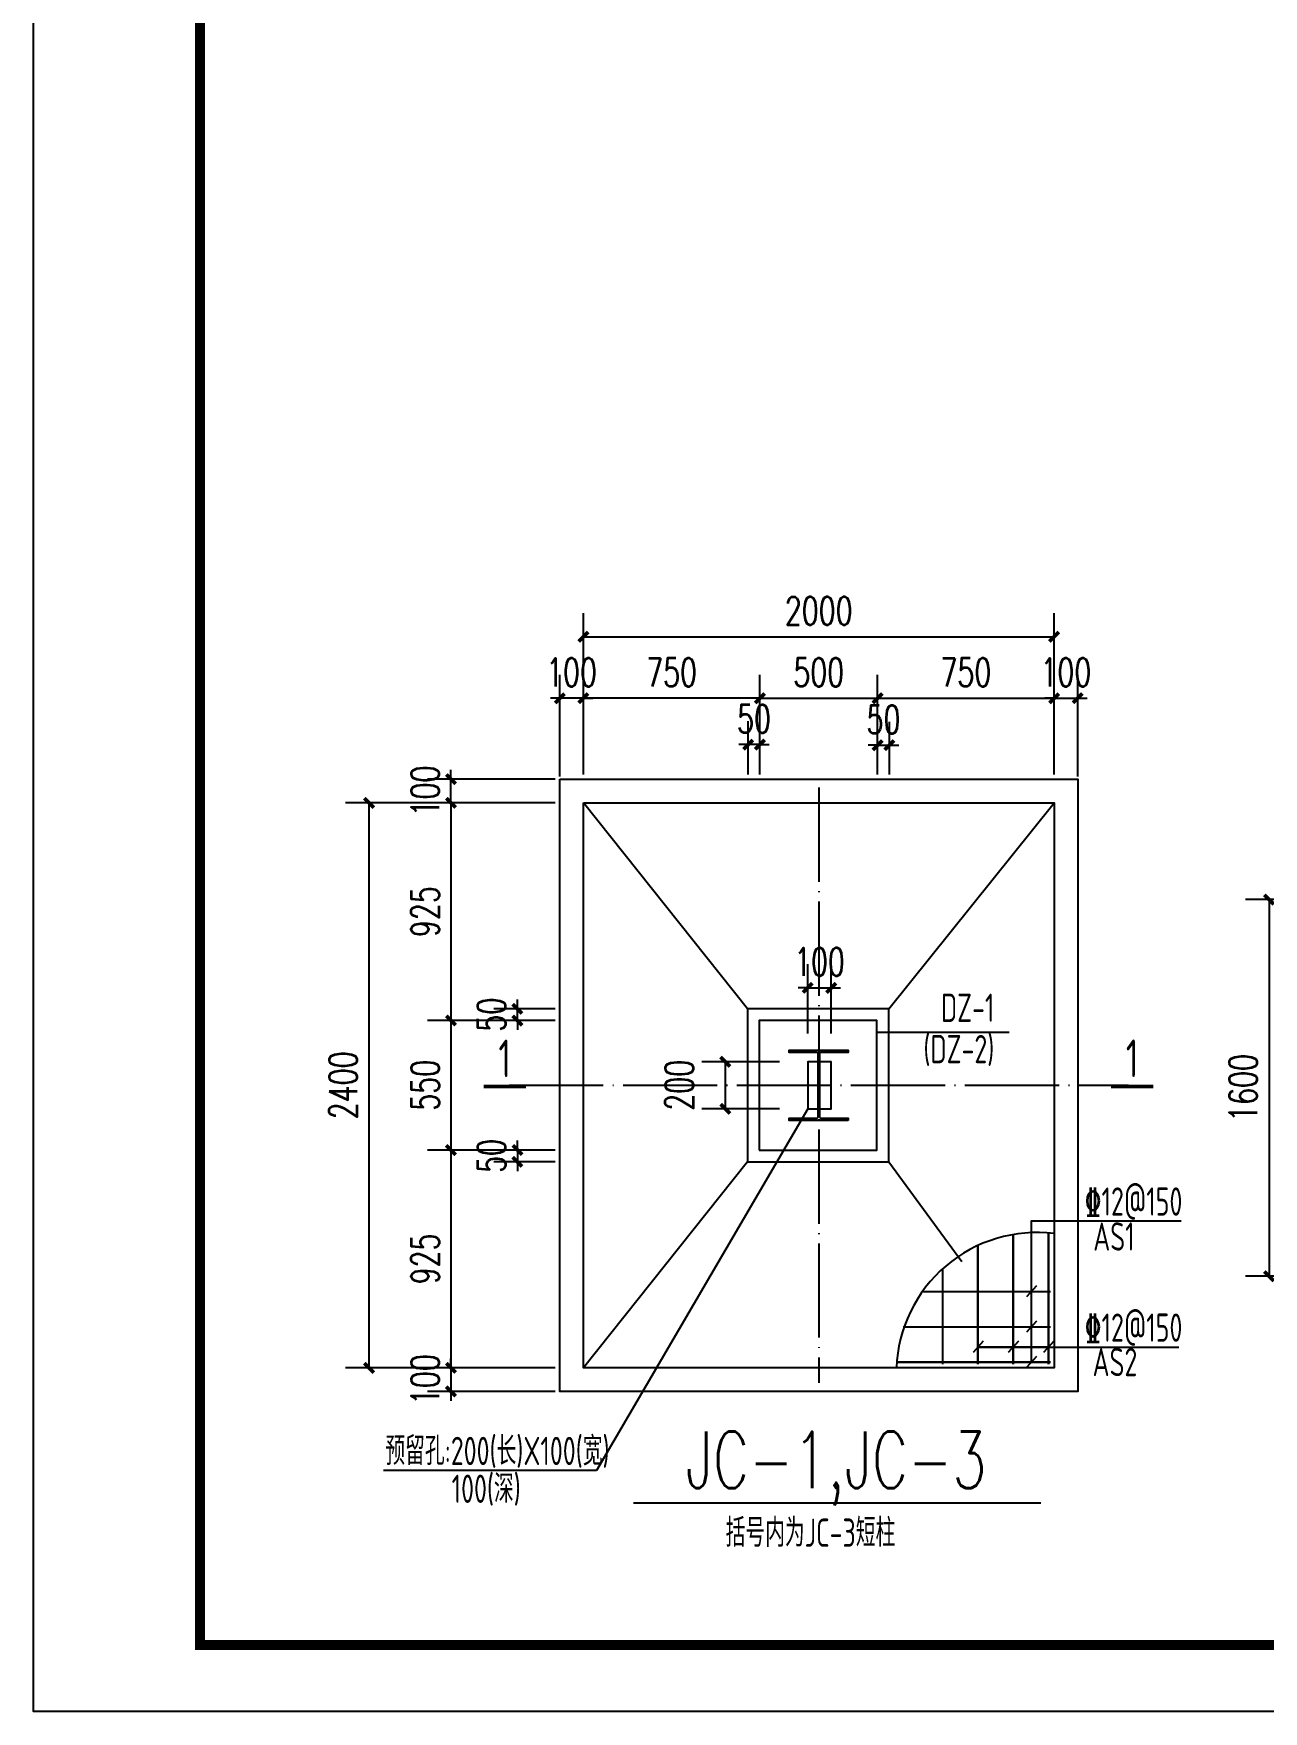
# Model space of a CAD drawing. Extents: x 180850 to 1399066, y 113487 to 334416.
# Drawn here: x 306909 to 333032, y 136382 to 172016 of the extents above; entities that cross this region are included whole.
import ezdxf
from ezdxf.enums import TextEntityAlignment as Align

# ---------------------------------------------------------------- set-up
doc = ezdxf.new("R2010")
doc.units = 0
doc.header["$LTSCALE"] = 1000
doc.linetypes.add('DOTE', pattern=[2.42, 2, -0.2, 0.02, -0.2])
for name, color, linetype in [('AXIS', 3, 'Continuous'), ('BASE_DE', 7, 'Continuous'), ('DOTE', 1, 'Continuous'), ('GZ', 50, 'Continuous'), ('NUM', 7, 'Continuous'), ('PUB_TITLE', 4, 'Continuous'), ('REIN', 1, 'Continuous'), ('TEXT', 7, 'Continuous'), ('THICK', 6, 'Continuous'), ('YCX', 90, 'Continuous'), ('引出线', 3, 'Continuous'), ('承台', 2, 'Continuous')]:
    doc.layers.add(name, color=color, linetype=linetype)
doc.styles.add('_TCH_DIM_T3', font='SIMPLEX', dxfattribs={"width": 0.705882, "bigfont": 'GBCBIG'})
doc.styles.add('TSSD_Norm', font='tssdeng.shx', dxfattribs={"bigfont": 'hztxt.shx'})
doc.dimstyles.new('TCH-200-5', dxfattribs={"dimtxt": 595, "dimasz": 200, "dimexe": 500, "dimexo": 600, "dimgap": 252.5, "dimtad": 1, "dimdec": 0, "dimlfac": 0.2, "dimzin": 0, "dimdsep": 46, "dimtxsty": '_TCH_DIM_T3', "dimblk": 'ARCHTICK', "dimcen": 0.09, "dimclrd": 124, "dimclre": 124, "dimclrt": 7, "dimazin": 2, "dimtfac": 1, "dimtdec": 0, "dimtix": 1, "dimtmove": 2, "dimatfit": 3, "dimfxl": 1, "dimtolj": 1, "dimtzin": 0, "dimarcsym": 0})

# ---------------------------------------------------------------- blocks, each defined once
blk = doc.blocks.new('_ArchTick')
at = {"color": 0, "linetype": 'ByBlock', "const_width": 0.4}
blk.add_lwpolyline([(-0.5, -0.5), (0.5, 0.5)], dxfattribs=at)
blk = doc.blocks.new('*D1278')
at = {"layer": 'AXIS', "color": 124, "lineweight": -2, "transparency": 16777216}
for p, q in [((318586, 156279), (318586, 158400)), ((322336, 156279), (322336, 158400)), ((322336, 157900), (318586, 157900))]:
    blk.add_line(p, q, dxfattribs=at)
at = {"layer": 'Defpoints', "color": 0, "transparency": 16777216}
for p in [(318586, 157900), (318586, 155679), (322336, 155679)]:
    blk.add_point(p, dxfattribs=at)
at = {"layer": 'AXIS', "color": 124, "lineweight": -2, "transparency": 16777216, "xscale": 200, "yscale": 200, "zscale": 200, "rotation": 180}
blk.add_blockref('_ArchTick', (318586, 157900), dxfattribs=at)
at = {"layer": 'AXIS', "color": 124, "lineweight": -2, "transparency": 16777216, "xscale": 200, "yscale": 200, "zscale": 200}
blk.add_blockref('_ArchTick', (322336, 157900), dxfattribs=at)
at = {"layer": 'AXIS', "color": 7, "transparency": 16777216, "insert": (320461, 158450), "char_height": 595, "attachment_point": 5, "style": '_TCH_DIM_T3'}
blk.add_mtext('\\A1;750', dxfattribs=at)
blk = doc.blocks.new('*D1279')
at = {"layer": 'AXIS', "color": 124, "lineweight": -2, "transparency": 16777216}
for p, q in [((322336, 156279), (322336, 158400)), ((324836, 156279), (324836, 158400)), ((322336, 157900), (324836, 157900))]:
    blk.add_line(p, q, dxfattribs=at)
at = {"layer": 'Defpoints', "color": 0, "transparency": 16777216}
for p in [(324836, 157900), (322336, 155679), (324836, 155679)]:
    blk.add_point(p, dxfattribs=at)
at = {"layer": 'AXIS', "color": 124, "lineweight": -2, "transparency": 16777216, "xscale": 200, "yscale": 200, "zscale": 200, "rotation": 180}
blk.add_blockref('_ArchTick', (322336, 157900), dxfattribs=at)
at = {"layer": 'AXIS', "color": 124, "lineweight": -2, "transparency": 16777216, "xscale": 200, "yscale": 200, "zscale": 200}
blk.add_blockref('_ArchTick', (324836, 157900), dxfattribs=at)
at = {"layer": 'AXIS', "color": 7, "transparency": 16777216, "insert": (323586, 158450), "char_height": 595, "attachment_point": 5, "style": '_TCH_DIM_T3'}
blk.add_mtext('\\A1;500', dxfattribs=at)
blk = doc.blocks.new('*D1280')
at = {"layer": 'AXIS', "color": 124, "lineweight": -2, "transparency": 16777216}
for p, q in [((324836, 156279), (324836, 158400)), ((328586, 156279), (328586, 158400)), ((324836, 157900), (328586, 157900))]:
    blk.add_line(p, q, dxfattribs=at)
at = {"layer": 'Defpoints', "color": 0, "transparency": 16777216}
for p in [(328586, 157900), (324836, 155679), (328586, 155679)]:
    blk.add_point(p, dxfattribs=at)
at = {"layer": 'AXIS', "color": 124, "lineweight": -2, "transparency": 16777216, "xscale": 200, "yscale": 200, "zscale": 200, "rotation": 180}
blk.add_blockref('_ArchTick', (324836, 157900), dxfattribs=at)
at = {"layer": 'AXIS', "color": 124, "lineweight": -2, "transparency": 16777216, "xscale": 200, "yscale": 200, "zscale": 200}
blk.add_blockref('_ArchTick', (328586, 157900), dxfattribs=at)
at = {"layer": 'AXIS', "color": 7, "transparency": 16777216, "insert": (326711, 158450), "char_height": 595, "attachment_point": 5, "style": '_TCH_DIM_T3'}
blk.add_mtext('\\A1;750', dxfattribs=at)
blk = doc.blocks.new('*D1281')
at = {"layer": 'AXIS', "color": 124, "lineweight": -2, "transparency": 16777216}
for p, q in [((317986, 155679), (315274, 155679)), ((315774, 155679), (315774, 151055)), ((317986, 151055), (315274, 151055))]:
    blk.add_line(p, q, dxfattribs=at)
at = {"layer": 'Defpoints', "color": 0, "transparency": 16777216}
for p in [(318586, 155679), (315774, 151055), (318586, 151055)]:
    blk.add_point(p, dxfattribs=at)
at = {"layer": 'AXIS', "color": 124, "lineweight": -2, "transparency": 16777216, "xscale": 200, "yscale": 200, "zscale": 200}
for p, rotation in [((315774, 155679), 90), ((315774, 151055), 270)]:
    blk.add_blockref('_ArchTick', p, dxfattribs=dict(at, rotation=rotation))
at = {"layer": 'AXIS', "color": 7, "transparency": 16777216, "insert": (315224, 153367), "char_height": 595, "attachment_point": 5, "rotation": 90, "style": '_TCH_DIM_T3'}
blk.add_mtext('\\A1;925', dxfattribs=at)
blk = doc.blocks.new('*D1282')
at = {"layer": 'AXIS', "color": 124, "lineweight": -2, "transparency": 16777216}
for p, q in [((317986, 151055), (315274, 151055)), ((315774, 151055), (315774, 148305)), ((317986, 148305), (315274, 148305))]:
    blk.add_line(p, q, dxfattribs=at)
at = {"layer": 'Defpoints', "color": 0, "transparency": 16777216}
for p in [(318586, 151055), (315774, 148305), (318586, 148305)]:
    blk.add_point(p, dxfattribs=at)
at = {"layer": 'AXIS', "color": 124, "lineweight": -2, "transparency": 16777216, "xscale": 200, "yscale": 200, "zscale": 200}
for p, rotation in [((315774, 151055), 90), ((315774, 148305), 270)]:
    blk.add_blockref('_ArchTick', p, dxfattribs=dict(at, rotation=rotation))
at = {"layer": 'AXIS', "color": 7, "transparency": 16777216, "insert": (315224, 149680), "char_height": 595, "attachment_point": 5, "rotation": 90, "style": '_TCH_DIM_T3'}
blk.add_mtext('\\A1;550', dxfattribs=at)
blk = doc.blocks.new('*D1283')
at = {"layer": 'AXIS', "color": 124, "lineweight": -2, "transparency": 16777216}
for p, q in [((317986, 148305), (315274, 148305)), ((315774, 148305), (315774, 143679)), ((317986, 143679), (315274, 143679))]:
    blk.add_line(p, q, dxfattribs=at)
at = {"layer": 'Defpoints', "color": 0, "transparency": 16777216}
for p in [(318586, 148305), (315774, 143679), (318586, 143679)]:
    blk.add_point(p, dxfattribs=at)
at = {"layer": 'AXIS', "color": 124, "lineweight": -2, "transparency": 16777216, "xscale": 200, "yscale": 200, "zscale": 200}
for p, rotation in [((315774, 148305), 90), ((315774, 143679), 270)]:
    blk.add_blockref('_ArchTick', p, dxfattribs=dict(at, rotation=rotation))
at = {"layer": 'AXIS', "color": 7, "transparency": 16777216, "insert": (315224, 145992), "char_height": 595, "attachment_point": 5, "rotation": 90, "style": '_TCH_DIM_T3'}
blk.add_mtext('\\A1;925', dxfattribs=at)
blk = doc.blocks.new('*D1310')
at = {"layer": 'AXIS', "color": 124, "lineweight": -2, "transparency": 16777216}
for p, q in [((318586, 156279), (318586, 159706)), ((328586, 156279), (328586, 159706)), ((318586, 159206), (328586, 159206))]:
    blk.add_line(p, q, dxfattribs=at)
at = {"layer": 'Defpoints', "color": 0, "transparency": 16777216}
for p in [(328586, 159206), (318586, 155679), (328586, 155679)]:
    blk.add_point(p, dxfattribs=at)
at = {"layer": 'AXIS', "color": 124, "lineweight": -2, "transparency": 16777216, "xscale": 200, "yscale": 200, "zscale": 200, "rotation": 180}
blk.add_blockref('_ArchTick', (318586, 159206), dxfattribs=at)
at = {"layer": 'AXIS', "color": 124, "lineweight": -2, "transparency": 16777216, "xscale": 200, "yscale": 200, "zscale": 200}
blk.add_blockref('_ArchTick', (328586, 159206), dxfattribs=at)
at = {"layer": 'AXIS', "color": 7, "transparency": 16777216, "insert": (323586, 159756), "char_height": 595, "attachment_point": 5, "style": '_TCH_DIM_T3'}
blk.add_mtext('\\A1;2000', dxfattribs=at)
blk = doc.blocks.new('*D1284')
at = {"layer": 'AXIS', "color": 124, "lineweight": -2, "transparency": 16777216}
for p, q in [((317986, 155679), (313536, 155679)), ((314036, 143679), (314036, 155679)), ((317986, 143679), (313536, 143679))]:
    blk.add_line(p, q, dxfattribs=at)
at = {"layer": 'Defpoints', "color": 0, "transparency": 16777216}
for p in [(314036, 155679), (318586, 155679), (318586, 143679)]:
    blk.add_point(p, dxfattribs=at)
at = {"layer": 'AXIS', "color": 124, "lineweight": -2, "transparency": 16777216, "xscale": 200, "yscale": 200, "zscale": 200}
for p, rotation in [((314036, 155679), 90), ((314036, 143679), 270)]:
    blk.add_blockref('_ArchTick', p, dxfattribs=dict(at, rotation=rotation))
at = {"layer": 'AXIS', "color": 7, "transparency": 16777216, "insert": (313486, 149679), "char_height": 595, "attachment_point": 5, "rotation": 90, "style": '_TCH_DIM_T3'}
blk.add_mtext('\\A1;2400', dxfattribs=at)
blk = doc.blocks.new('*D1311')
at = {"layer": 'AXIS', "color": 124, "lineweight": -2, "transparency": 16777216}
for p, q in [((322751, 150180), (321101, 150180)), ((321601, 150180), (321601, 149180)), ((322751, 149180), (321101, 149180))]:
    blk.add_line(p, q, dxfattribs=at)
at = {"layer": 'Defpoints', "color": 0, "transparency": 16777216}
for p in [(323351, 150180), (321601, 149180), (323351, 149180)]:
    blk.add_point(p, dxfattribs=at)
at = {"layer": 'AXIS', "color": 124, "lineweight": -2, "transparency": 16777216, "xscale": 200, "yscale": 200, "zscale": 200}
for p, rotation in [((321601, 150180), 90), ((321601, 149180), 270)]:
    blk.add_blockref('_ArchTick', p, dxfattribs=dict(at, rotation=rotation))
at = {"layer": 'AXIS', "color": 7, "transparency": 16777216, "insert": (320625, 149680), "char_height": 595, "attachment_point": 5, "rotation": 90, "style": '_TCH_DIM_T3'}
blk.add_mtext('\\A1;200', dxfattribs=at)
blk = doc.blocks.new('*D1285')
at = {"layer": 'AXIS', "color": 124, "lineweight": -2, "transparency": 16777216}
for p, q in [((317986, 156179), (315274, 156179)), ((315774, 156179), (315774, 156379)), ((315774, 155679), (315774, 156179)), ((317986, 155679), (315274, 155679)), ((315774, 155679), (315774, 155479))]:
    blk.add_line(p, q, dxfattribs=at)
at = {"layer": 'Defpoints', "color": 0, "transparency": 16777216}
for p in [(315774, 156179), (318586, 156179), (318586, 155679)]:
    blk.add_point(p, dxfattribs=at)
at = {"layer": 'AXIS', "color": 124, "lineweight": -2, "transparency": 16777216, "xscale": 200, "yscale": 200, "zscale": 200}
for p, rotation in [((315774, 156179), 270), ((315774, 155679), 90)]:
    blk.add_blockref('_ArchTick', p, dxfattribs=dict(at, rotation=rotation))
at = {"layer": 'AXIS', "color": 7, "transparency": 16777216, "insert": (315224, 155929), "char_height": 595, "attachment_point": 5, "rotation": 90, "style": '_TCH_DIM_T3'}
blk.add_mtext('\\A1;100', dxfattribs=at)
blk = doc.blocks.new('*D1286')
at = {"layer": 'AXIS', "color": 124, "lineweight": -2, "transparency": 16777216}
for p, q in [((317986, 143679), (315274, 143679)), ((315774, 143679), (315774, 143879)), ((315774, 143679), (315774, 143179)), ((317986, 143179), (315274, 143179)), ((315774, 143179), (315774, 142979))]:
    blk.add_line(p, q, dxfattribs=at)
at = {"layer": 'Defpoints', "color": 0, "transparency": 16777216}
for p in [(318586, 143679), (315774, 143179), (318586, 143179)]:
    blk.add_point(p, dxfattribs=at)
at = {"layer": 'AXIS', "color": 124, "lineweight": -2, "transparency": 16777216, "xscale": 200, "yscale": 200, "zscale": 200}
for p, rotation in [((315774, 143679), 270), ((315774, 143179), 90)]:
    blk.add_blockref('_ArchTick', p, dxfattribs=dict(at, rotation=rotation))
at = {"layer": 'AXIS', "color": 7, "transparency": 16777216, "insert": (315224, 143429), "char_height": 595, "attachment_point": 5, "rotation": 90, "style": '_TCH_DIM_T3'}
blk.add_mtext('\\A1;100', dxfattribs=at)
blk = doc.blocks.new('*D1312')
at = {"layer": 'AXIS', "color": 124, "lineweight": -2, "transparency": 16777216}
for p, q in [((318086, 156237), (318086, 158400)), ((318586, 156279), (318586, 158400)), ((318086, 157900), (317886, 157900)), ((318586, 157900), (318086, 157900)), ((318586, 157900), (318786, 157900))]:
    blk.add_line(p, q, dxfattribs=at)
at = {"layer": 'Defpoints', "color": 0, "transparency": 16777216}
for p in [(318086, 157900), (318086, 155637), (318586, 155679)]:
    blk.add_point(p, dxfattribs=at)
at = {"layer": 'AXIS', "color": 124, "lineweight": -2, "transparency": 16777216, "xscale": 200, "yscale": 200, "zscale": 200}
blk.add_blockref('_ArchTick', (318086, 157900), dxfattribs=at)
at = {"layer": 'AXIS', "color": 124, "lineweight": -2, "transparency": 16777216, "xscale": 200, "yscale": 200, "zscale": 200, "rotation": 180}
blk.add_blockref('_ArchTick', (318586, 157900), dxfattribs=at)
at = {"layer": 'AXIS', "color": 7, "transparency": 16777216, "insert": (318336, 158450), "char_height": 595, "attachment_point": 5, "style": '_TCH_DIM_T3'}
blk.add_mtext('\\A1;100', dxfattribs=at)
blk = doc.blocks.new('*D1313')
at = {"layer": 'AXIS', "color": 124, "lineweight": -2, "transparency": 16777216}
for p, q in [((328586, 156279), (328586, 158400)), ((329086, 156237), (329086, 158400)), ((328586, 157900), (328386, 157900)), ((328586, 157900), (329086, 157900)), ((329086, 157900), (329286, 157900))]:
    blk.add_line(p, q, dxfattribs=at)
at = {"layer": 'Defpoints', "color": 0, "transparency": 16777216}
for p in [(329086, 157900), (328586, 155679), (329086, 155637)]:
    blk.add_point(p, dxfattribs=at)
at = {"layer": 'AXIS', "color": 124, "lineweight": -2, "transparency": 16777216, "xscale": 200, "yscale": 200, "zscale": 200}
blk.add_blockref('_ArchTick', (328586, 157900), dxfattribs=at)
at = {"layer": 'AXIS', "color": 124, "lineweight": -2, "transparency": 16777216, "xscale": 200, "yscale": 200, "zscale": 200, "rotation": 180}
blk.add_blockref('_ArchTick', (329086, 157900), dxfattribs=at)
at = {"layer": 'AXIS', "color": 7, "transparency": 16777216, "insert": (328836, 158450), "char_height": 595, "attachment_point": 5, "style": '_TCH_DIM_T3'}
blk.add_mtext('\\A1;100', dxfattribs=at)
blk = doc.blocks.new('*D1287')
at = {"layer": 'AXIS', "color": 124, "lineweight": -2, "transparency": 16777216}
for p, q in [((317186, 151305), (317186, 151505)), ((317986, 151305), (316686, 151305)), ((317186, 151055), (317186, 151305)), ((317986, 151055), (316686, 151055)), ((317186, 151055), (317186, 150855))]:
    blk.add_line(p, q, dxfattribs=at)
at = {"layer": 'Defpoints', "color": 0, "transparency": 16777216}
for p in [(317186, 151305), (318586, 151305), (318586, 151055)]:
    blk.add_point(p, dxfattribs=at)
at = {"layer": 'AXIS', "color": 124, "lineweight": -2, "transparency": 16777216, "xscale": 200, "yscale": 200, "zscale": 200}
for p, rotation in [((317186, 151305), 270), ((317186, 151055), 90)]:
    blk.add_blockref('_ArchTick', p, dxfattribs=dict(at, rotation=rotation))
at = {"layer": 'AXIS', "color": 7, "transparency": 16777216, "insert": (316636, 151180), "char_height": 595, "attachment_point": 5, "rotation": 90, "style": '_TCH_DIM_T3'}
blk.add_mtext('\\A1;50', dxfattribs=at)
blk = doc.blocks.new('*D1288')
at = {"layer": 'AXIS', "color": 124, "lineweight": -2, "transparency": 16777216}
for p, q in [((317986, 148305), (316686, 148305)), ((317186, 148305), (317186, 148505)), ((317186, 148305), (317186, 148055)), ((317986, 148055), (316686, 148055)), ((317186, 148055), (317186, 147855))]:
    blk.add_line(p, q, dxfattribs=at)
at = {"layer": 'Defpoints', "color": 0, "transparency": 16777216}
for p in [(318586, 148305), (317186, 148055), (318586, 148055)]:
    blk.add_point(p, dxfattribs=at)
at = {"layer": 'AXIS', "color": 124, "lineweight": -2, "transparency": 16777216, "xscale": 200, "yscale": 200, "zscale": 200}
for p, rotation in [((317186, 148305), 270), ((317186, 148055), 90)]:
    blk.add_blockref('_ArchTick', p, dxfattribs=dict(at, rotation=rotation))
at = {"layer": 'AXIS', "color": 7, "transparency": 16777216, "insert": (316636, 148180), "char_height": 595, "attachment_point": 5, "rotation": 90, "style": '_TCH_DIM_T3'}
blk.add_mtext('\\A1;50', dxfattribs=at)
blk = doc.blocks.new('*D1304')
at = {"layer": 'AXIS', "color": 124, "lineweight": -2, "transparency": 16777216}
for p, q in [((337190, 153624), (332650, 153624)), ((333150, 153624), (333150, 145624)), ((337190, 145624), (332650, 145624))]:
    blk.add_line(p, q, dxfattribs=at)
at = {"layer": 'Defpoints', "color": 0, "transparency": 16777216}
for p in [(337790, 153624), (333150, 145624), (337790, 145624)]:
    blk.add_point(p, dxfattribs=at)
at = {"layer": 'AXIS', "color": 124, "lineweight": -2, "transparency": 16777216, "xscale": 200, "yscale": 200, "zscale": 200}
for p, rotation in [((333150, 153624), 90), ((333150, 145624), 270)]:
    blk.add_blockref('_ArchTick', p, dxfattribs=dict(at, rotation=rotation))
at = {"layer": 'AXIS', "color": 7, "transparency": 16777216, "insert": (332600, 149624), "char_height": 595, "attachment_point": 5, "rotation": 90, "style": '_TCH_DIM_T3'}
blk.add_mtext('\\A1;1600', dxfattribs=at)
blk = doc.blocks.new('*D1305')
at = {"layer": 'AXIS', "color": 124, "lineweight": -2, "transparency": 16777216}
for p, q in [((323351, 150780), (323351, 152250)), ((323851, 150780), (323851, 152250)), ((323351, 151750), (323151, 151750)), ((323351, 151750), (323851, 151750)), ((323851, 151750), (324051, 151750))]:
    blk.add_line(p, q, dxfattribs=at)
at = {"layer": 'Defpoints', "color": 0, "transparency": 16777216}
for p in [(323851, 151750), (323351, 150180), (323851, 150180)]:
    blk.add_point(p, dxfattribs=at)
at = {"layer": 'AXIS', "color": 124, "lineweight": -2, "transparency": 16777216, "xscale": 200, "yscale": 200, "zscale": 200}
blk.add_blockref('_ArchTick', (323351, 151750), dxfattribs=at)
at = {"layer": 'AXIS', "color": 124, "lineweight": -2, "transparency": 16777216, "xscale": 200, "yscale": 200, "zscale": 200, "rotation": 180}
blk.add_blockref('_ArchTick', (323851, 151750), dxfattribs=at)
at = {"layer": 'AXIS', "color": 7, "transparency": 16777216, "insert": (323601, 152300), "char_height": 595, "attachment_point": 5, "style": '_TCH_DIM_T3'}
blk.add_mtext('\\A1;100', dxfattribs=at)
blk = doc.blocks.new('*D1306')
at = {"layer": 'AXIS', "color": 124, "lineweight": -2, "transparency": 16777216}
for p, q in [((322086, 156279), (322086, 157415)), ((322336, 156279), (322336, 157415)), ((322086, 156915), (321886, 156915)), ((322336, 156915), (322086, 156915)), ((322336, 156915), (322536, 156915))]:
    blk.add_line(p, q, dxfattribs=at)
at = {"layer": 'Defpoints', "color": 0, "transparency": 16777216}
for p in [(322086, 156915), (322086, 155679), (322336, 155679)]:
    blk.add_point(p, dxfattribs=at)
at = {"layer": 'AXIS', "color": 124, "lineweight": -2, "transparency": 16777216, "xscale": 200, "yscale": 200, "zscale": 200}
blk.add_blockref('_ArchTick', (322086, 156915), dxfattribs=at)
at = {"layer": 'AXIS', "color": 124, "lineweight": -2, "transparency": 16777216, "xscale": 200, "yscale": 200, "zscale": 200, "rotation": 180}
blk.add_blockref('_ArchTick', (322336, 156915), dxfattribs=at)
at = {"layer": 'AXIS', "color": 7, "transparency": 16777216, "insert": (322211, 157465), "char_height": 595, "attachment_point": 5, "style": '_TCH_DIM_T3'}
blk.add_mtext('\\A1;50', dxfattribs=at)
blk = doc.blocks.new('*D1307')
at = {"layer": 'AXIS', "color": 124, "lineweight": -2, "transparency": 16777216}
for p, q in [((324836, 156279), (324836, 157401)), ((325086, 156279), (325086, 157401)), ((324836, 156901), (324636, 156901)), ((324836, 156901), (325086, 156901)), ((325086, 156901), (325286, 156901))]:
    blk.add_line(p, q, dxfattribs=at)
at = {"layer": 'Defpoints', "color": 0, "transparency": 16777216}
for p in [(325086, 156901), (324836, 155679), (325086, 155679)]:
    blk.add_point(p, dxfattribs=at)
at = {"layer": 'AXIS', "color": 124, "lineweight": -2, "transparency": 16777216, "xscale": 200, "yscale": 200, "zscale": 200}
blk.add_blockref('_ArchTick', (324836, 156901), dxfattribs=at)
at = {"layer": 'AXIS', "color": 124, "lineweight": -2, "transparency": 16777216, "xscale": 200, "yscale": 200, "zscale": 200, "rotation": 180}
blk.add_blockref('_ArchTick', (325086, 156901), dxfattribs=at)
at = {"layer": 'AXIS', "color": 7, "transparency": 16777216, "insert": (324961, 157451), "char_height": 595, "attachment_point": 5, "style": '_TCH_DIM_T3'}
blk.add_mtext('\\A1;50', dxfattribs=at)

msp = doc.modelspace()

# ---------------------------------------------------------------- linework, layer by layer
msp.add_line((325071.32, 149303.73), (325071.32, 149303.73))
at = {"layer": 'AXIS'}
msp.add_line((327630.38, 150800.86), (324821.32, 150800.86), dxfattribs=at)
msp.add_circle((323586.32, 143178.73), 1.25, dxfattribs=at)
at = {"layer": 'BASE_DE'}
msp.add_arc((328216.21, 143569.91), 2981.88, 82.870146, 177.908556, dxfattribs=at)
at = {"layer": 'DOTE', "linetype": 'DOTE'}
for p, q in [((323586.32, 156001.01), (323586.32, 143359.01)), ((317009.82, 149680.01), (330162.82, 149680.01))]:
    msp.add_line(p, q, dxfattribs=at)
at = {"layer": 'GZ'}
for points in [[(324211.32, 148928.73), (322961.32, 148928.73), (322961.32, 148978.73), (323552.07, 148978.73), (323571.32, 149003.73), (323571.32, 150355.48), (323552.07, 150378.73), (322961.32, 150378.73), (322961.32, 150428.73), (324211.32, 150428.73), (324211.32, 150378.73), (323621.32, 150378.73), (323601.32, 150356.3), (323601.32, 149003.73), (323621.32, 148978.73), (324211.32, 148978.73), (324211.32, 148928.73)], [(323351.32, 149179.61), (323851.32, 149179.61), (323851.32, 150179.61), (323351.32, 150179.61)]]:
    msp.add_lwpolyline(points, close=True, dxfattribs=at)
at = {"layer": 'PUB_TITLE'}
msp.add_lwpolyline([(306908.52, 220381.89), (425837.69, 220381.89), (425837.69, 136381.97), (306908.52, 136381.97)], close=True, dxfattribs=at)
at = {"layer": 'PUB_TITLE', "const_width": 212.12}
msp.add_lwpolyline([(310443.87, 137796.11), (310443.87, 218967.75), (424423.55, 218967.75), (424423.55, 137796.11)], close=True, dxfattribs=at)
at = {"layer": 'REIN', "const_width": 45}
for points in [[(327716.32, 143753.73), (327716.32, 146509.59)], [(328466.32, 143753.73), (328466.32, 146526.2)], [(326966.32, 143753.73), (326966.32, 146277.19)], [(326216.32, 143753.73), (326216.32, 145781.7)], [(328511.32, 145298.73), (325786.65, 145298.73)], [(328511.32, 144548.73), (325372.35, 144548.73)], [(328511.32, 143798.73), (325238.84, 143798.73)]]:
    msp.add_lwpolyline(points, dxfattribs=at)
at = {"layer": 'THICK', "const_width": 75}
for points in [[(316466.41, 149652.36), (317366.41, 149652.36)], [(330693.11, 149652.36), (329793.11, 149652.36)]]:
    msp.add_lwpolyline(points, dxfattribs=at)
at = {"layer": 'YCX'}
for p, q in [((328006.82, 145191.99), (328220.51, 145428.28)), ((328006.82, 144441.99), (328220.51, 144678.28)), ((326869.79, 144014.23), (327083.48, 144250.53)), ((327619.79, 144014.23), (327833.48, 144250.53)), ((328369.79, 144014.23), (328583.48, 144250.53)), ((328006.82, 143691.99), (328220.51, 143928.28))]:
    msp.add_line(p, q, dxfattribs=at)
for points in [[(328103.35, 143798.73), (328103.35, 145298.73), (328103.35, 146798.73), (331282.41, 146798.73)], [(328466.32, 144120.97), (326966.32, 144120.97), (331232.91, 144120.97)]]:
    msp.add_lwpolyline(points, dxfattribs=at)
at = {"layer": '引出线'}
for p, q in [((323351.32, 149179.61), (318868.75, 141496.36)), ((318868.75, 141496.36), (314340.7, 141496.36))]:
    msp.add_line(p, q, dxfattribs=at)
at = {"layer": '承台'}
for p, q in [((322071.32, 151304.61), (318586.32, 155678.73)), ((325071.32, 151304.61), (328586.32, 155678.73)), ((322071.32, 148054.61), (318586.32, 143678.73)), ((325071.32, 148054.61), (326622.78, 145934.1)), ((319653.89, 140814.36), (328306.05, 140814.36))]:
    msp.add_line(p, q, dxfattribs=at)
for points in [[(318086.32, 156178.73), (329086.32, 156178.73), (329086.32, 143178.73), (318086.32, 143178.73)], [(318586.32, 155678.73), (328586.32, 155678.73), (328586.32, 143678.73), (318586.32, 143678.73)], [(322071.32, 148054.61), (325071.32, 148054.61), (325071.32, 151304.61), (322071.32, 151304.61)], [(322321.32, 148304.61), (324821.32, 148304.61), (324821.32, 151054.61), (322321.32, 151054.61)]]:
    msp.add_lwpolyline(points, close=True, dxfattribs=at)

# ---------------------------------------------------------------- texts
at = {"layer": 'NUM', "style": '_TCH_DIM_T3', "width": 0.705882}
msp.add_text('JC-1,JC-3', height=1200, dxfattribs=at).set_placement((320759.48, 141124.8))
at = {"layer": 'TEXT', "style": 'TSSD_Norm', "width": 0.7}
for s, height, p in [('DZ-1', 599.998, (326181.41, 151026.36)), ('(DZ-2)', 599.998, (325808.27, 150148.7)), ('AS2', 599.998, (329402.32, 143502.29)), ('预留孔:200(长)X100(宽)', 599.9985, (314381.01, 141614.17)), ('100(深)', 599.998, (315788.93, 140810.75)), ('括号内为JC-3短柱', 599.998, (321607.81, 139877.99))]:
    msp.add_text(s, height=height, dxfattribs=at).set_placement(p)
for p in [(316916.41, 150252.36), (330243.11, 150252.36)]:
    msp.add_text('1', height=800, dxfattribs=at).set_placement(p, align=Align.MIDDLE_CENTER)
for s, height, p in [('%%13212@150', 599.9985, (331309.81, 146911.23)), ('AS1', 599.998, (330294.55, 146168.29)), ('%%13212@150', 599.9985, (331309.81, 144233.47))]:
    msp.add_text(s, height=height, dxfattribs=at).set_placement(p, align=Align.RIGHT)

# ---------------------------------------------------------------- dimensions: what is measured, and where the dimension line sits
at = {"layer": 'AXIS'}
for base, p1, p2, picture, middle in [((328586.32, 159205.76), (318586.32, 155678.73), (328586.32, 155678.73), '*D1310', (323586.32, 159755.76)), ((318086.32, 157899.55), (318586.32, 155678.73), (318086.32, 155637.06), '*D1312', (318336.32, 158449.55)), ((318586.32, 157899.55), (322336.32, 155678.73), (318586.32, 155678.73), '*D1278', (320461.32, 158449.55)), ((324836.32, 157899.55), (322336.32, 155678.73), (324836.32, 155678.73), '*D1279', (323586.32, 158449.55)), ((328586.32, 157899.55), (324836.32, 155678.73), (328586.32, 155678.73), '*D1280', (326711.32, 158449.55)), ((329086.32, 157899.55), (328586.32, 155678.73), (329086.32, 155637.06), '*D1313', (328836.32, 158449.55)), ((322086.32, 156915.05), (322336.32, 155678.73), (322086.32, 155678.73), '*D1306', (322211.32, 157465.05)), ((323851.32, 151749.73), (323351.32, 150179.61), (323851.32, 150179.61), '*D1305', (323601.32, 152299.73))]:
    dim = msp.add_linear_dim(base=base, p1=p1, p2=p2, dimstyle='TCH-200-5', dxfattribs=at)
    dim.commit()
    dim.dimension.update_dxf_attribs({"geometry": picture, "text_midpoint": middle})
for base, p1, p2, angle, picture, middle in [((325086.32, 156900.55), (324836.32, 155678.73), (325086.32, 155678.73), 180, '*D1307', (324961.32, 157450.55)), ((315774.36, 156178.73), (318586.32, 155678.73), (318586.32, 156178.73), 90, '*D1285', (315224.36, 155928.73)), ((314036.22, 155678.73), (318586.32, 143678.73), (318586.32, 155678.73), 90, '*D1284', (313486.22, 149678.73)), ((315774.36, 151054.61), (318586.32, 155678.73), (318586.32, 151054.61), 90, '*D1281', (315224.36, 153366.67)), ((333149.95, 145623.95), (337790.45, 153623.95), (337790.45, 145623.95), 90, '*D1304', (332599.95, 149623.95)), ((317186.41, 151304.61), (318586.32, 151054.61), (318586.32, 151304.61), 90, '*D1287', (316636.41, 151179.61)), ((315774.36, 148304.61), (318586.32, 151054.61), (318586.32, 148304.61), 90, '*D1282', (315224.36, 149679.61)), ((317186.41, 148054.61), (318586.32, 148304.61), (318586.32, 148054.61), 270, '*D1288', (316636.41, 148179.61)), ((315774.36, 143678.73), (318586.32, 148304.61), (318586.32, 143678.73), 90, '*D1283', (315224.36, 145991.67)), ((315774.36, 143178.73), (318586.32, 143678.73), (318586.32, 143178.73), 90, '*D1286', (315224.36, 143428.73))]:
    dim = msp.add_linear_dim(base=base, p1=p1, p2=p2, angle=angle, dimstyle='TCH-200-5', dxfattribs=at)
    dim.commit()
    dim.dimension.update_dxf_attribs({"geometry": picture, "text_midpoint": middle})
dim = msp.add_linear_dim(base=(321601.07, 149179.61), p1=(323351.32, 150179.61), p2=(323351.32, 149179.61), angle=90, dimstyle='TCH-200-5', dxfattribs=at)
dim.commit()
dim.dimension.update_dxf_attribs({"geometry": '*D1311', "text_midpoint": (320625.22, 149680.01), "dimtype": 160})

doc.saveas('drawing.dxf')
